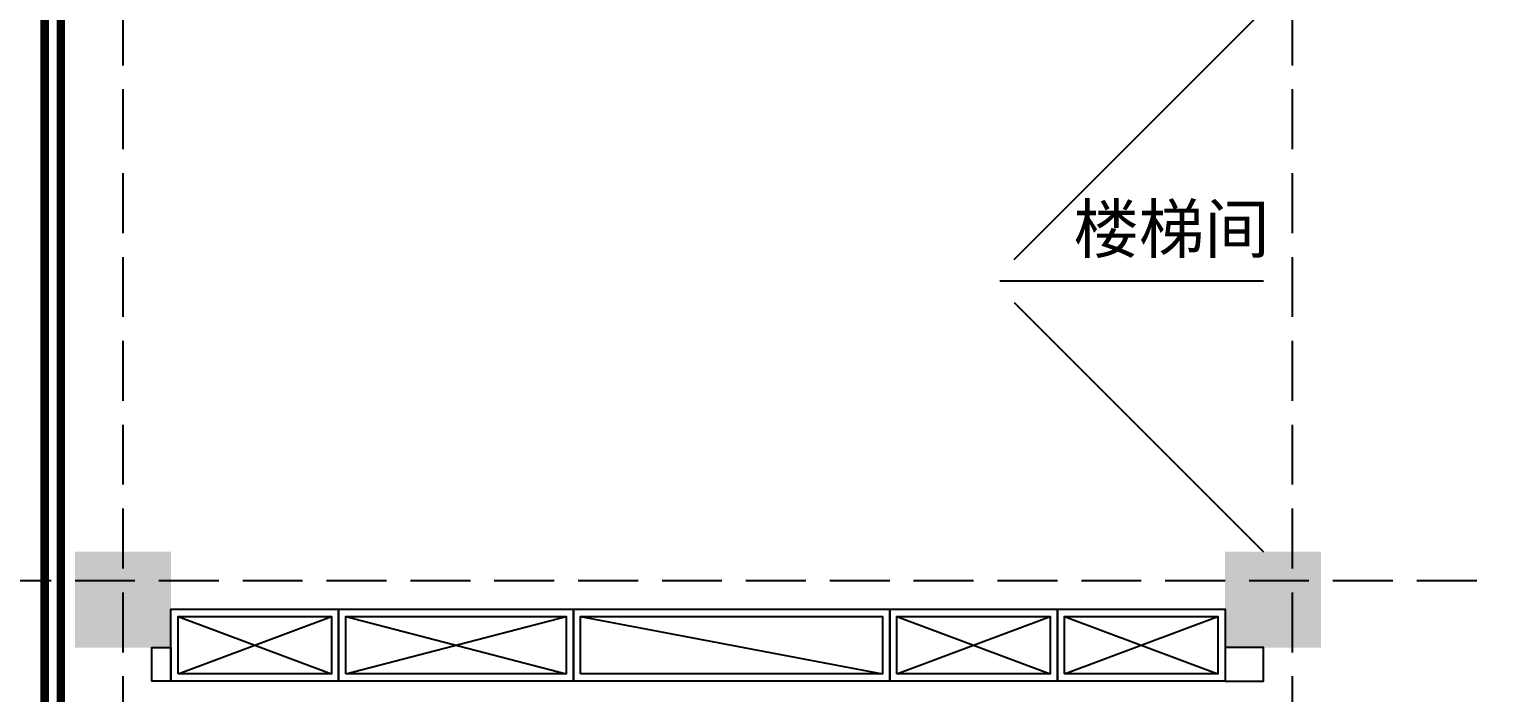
# Model space of a CAD drawing. Header units: millimetres. Extents: x -807114 to -50119, y -468455 to -61603.
# Drawn here: x -242142 to -236071, y -223522 to -220751 of the extents above; entities that cross this region are included whole.
import ezdxf

# ---------------------------------------------------------------- set-up
doc = ezdxf.new("R2010")
doc.units = ezdxf.units.MM
doc.header["$LTSCALE"] = 1000
doc.linetypes.add('DASH', pattern=[0.35, 0.25, -0.1])
for name, color, linetype in [('FF-FIXT', 31, 'Continuous'), ('KL截面', 30, 'Continuous'), ('PIPE-污水', 2, 'DASH'), ('PIPE-给水', 3, 'Continuous'), ('建-楼梯', 2, 'Continuous'), ('建-轴', 1, 'Continuous')]:
    doc.layers.add(name, color=color, linetype=linetype)
doc.styles.add('D', font='simhei.ttf', dxfattribs={"width": 0.75, "height": 7})

msp = doc.modelspace()

# ---------------------------------------------------------------- hatches: boundary and pattern name
h = msp.add_hatch(color=251)
h.dxf.hatch_style = 1
h.paths.add_polyline_path([(-241950.6, -222932.3), (-241950.6, -223332.3), (-241550.6, -223332.3), (-241550.6, -222932.3)])
h = msp.add_hatch(color=251)
h.dxf.hatch_style = 1
h.paths.add_polyline_path([(-237150.6, -222932.3), (-236750.6, -222932.3), (-236750.6, -223332.3), (-237150.6, -223332.3)])

# ---------------------------------------------------------------- linework, layer by layer
for points in [[(-241550.6, -223472.3), (-241630.6, -223472.3), (-241630.6, -223332.3), (-241550.6, -223332.3)], [(-237150.6, -223472.3), (-236990.6, -223472.3), (-236990.6, -223332.3), (-237150.6, -223332.3)]]:
    msp.add_lwpolyline(points, close=True)
at = {"layer": 'FF-FIXT', "color": 252, "ltscale": 3}
for p, q in [((-241520.6, -223442.3), (-240880.7, -223202.3)), ((-241520.6, -223202.3), (-240880.7, -223442.3)), ((-240820.7, -223442.3), (-239900.8, -223202.3)), ((-240820.7, -223202.3), (-239900.8, -223442.3)), ((-239840.8, -223202.3), (-238580.4, -223442.3)), ((-238520.4, -223442.3), (-237880.5, -223202.3)), ((-238520.4, -223202.3), (-237880.5, -223442.3)), ((-237820.5, -223442.3), (-237180.6, -223202.3)), ((-237820.5, -223202.3), (-237180.6, -223442.3))]:
    msp.add_line(p, q, dxfattribs=at)
at = {"layer": 'FF-FIXT', "ltscale": 3}
for points in [[(-241550.6, -223472.3), (-241550.6, -223172.3), (-240850.7, -223172.3), (-240850.7, -223472.3)], [(-240850.7, -223472.3), (-240850.7, -223172.3), (-239870.8, -223172.3), (-239870.8, -223472.3)], [(-239870.8, -223472.3), (-239870.8, -223172.3), (-238550.4, -223172.3), (-238550.4, -223472.3)], [(-238550.4, -223472.3), (-238550.4, -223172.3), (-237850.5, -223172.3), (-237850.5, -223472.3)], [(-237850.5, -223472.3), (-237850.5, -223172.3), (-237150.6, -223172.3), (-237150.6, -223472.3)]]:
    msp.add_lwpolyline(points, close=True, dxfattribs=at)
at = {"layer": 'FF-FIXT', "color": 252, "ltscale": 3}
for points in [[(-241520.6, -223442.3), (-241520.6, -223202.3), (-240880.7, -223202.3), (-240880.7, -223442.3)], [(-240820.7, -223442.3), (-240820.7, -223202.3), (-239900.8, -223202.3), (-239900.8, -223442.3)], [(-239840.8, -223442.3), (-239840.8, -223202.3), (-238580.4, -223202.3), (-238580.4, -223442.3)], [(-238520.4, -223442.3), (-238520.4, -223202.3), (-237880.5, -223202.3), (-237880.5, -223442.3)], [(-237820.5, -223442.3), (-237820.5, -223202.3), (-237180.6, -223202.3), (-237180.6, -223442.3)]]:
    msp.add_lwpolyline(points, close=True, dxfattribs=at)
at = {"layer": 'PIPE-污水', "const_width": 36}
msp.add_lwpolyline([(-241301.8, -228557.7), (-241301.8, -228433.5), (-242077.8, -228433.5), (-242077.8, -220145.8)], dxfattribs=at)
at = {"layer": 'PIPE-给水', "const_width": 36}
msp.add_lwpolyline([(-239723.4, -220402.8), (-242009.8, -220402.8), (-242009.8, -228573.3), (-241398.6, -228573.3)], dxfattribs=at)
at = {"layer": '建-楼梯'}
for p, q in [((-238030.6, -221712.3), (-236990.6, -220672.3)), ((-238090.6, -221802.3), (-236990.6, -221802.3)), ((-238030.6, -221892.3), (-236990.6, -222932.3))]:
    msp.add_line(p, q, dxfattribs=at)
at = {"layer": '建-轴', "linetype": 'DASH'}
for p, q in [((-241750.6, -215752.3), (-241750.6, -230312.3)), ((-236870.6, -215752.3), (-236870.6, -230312.3)), ((-244750.6, -223052.3), (-236070.6, -223052.3))]:
    msp.add_line(p, q, dxfattribs=at)

# ---------------------------------------------------------------- texts
at = {"layer": 'KL截面', "linetype": 'ByBlock', "style": 'D'}
msp.add_text('楼梯间', height=200, dxfattribs=at).set_placement((-237783.4, -221685))

doc.saveas('drawing.dxf')
